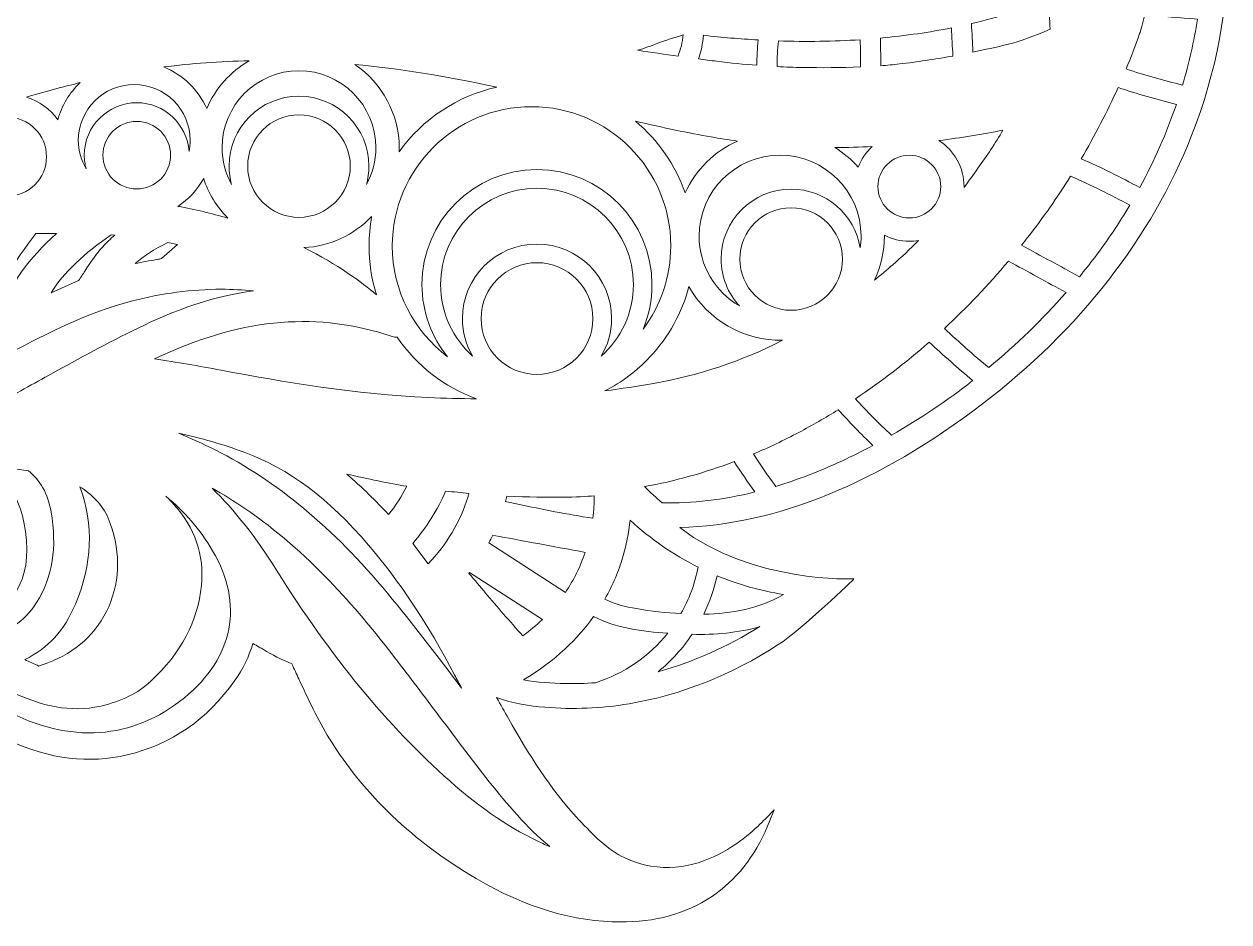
# Model space of a CAD drawing. Header units: millimetres. Extents: x -1149 to 2186, y 108 to 662.
# Drawn here: x 1246.9 to 1500.7, y 111.7 to 300.9 of the extents above; entities that cross this region are included whole.
import ezdxf

# ---------------------------------------------------------------- set-up
doc = ezdxf.new("R2010")
doc.units = ezdxf.units.MM
doc.header["$MEASUREMENT"] = 0
doc.layers.add('Layer 5', color=7, linetype='Continuous')

msp = doc.modelspace()

# ---------------------------------------------------------------- linework, layer by layer
at = {"layer": 'Layer 5', "lineweight": 0}
for points, knots in [([(1500.47, 318.48), (1500.47, 318.53), (1500.47, 318.58), (1500.46, 318.65), (1500.54, 323.25), (1499.13, 334.25), (1499.13, 334.25), (1499.13, 334.25), (1463.58, 301.53), (1415.26, 302.46), (1407.54, 302.61), (1399.34, 302.75), (1390.86, 303.73), (1403.38, 310.34), (1415.3, 319.82), (1428.23, 333.45), (1437.07, 342.77), (1444.98, 353.13), (1452.62, 363.15), (1452.62, 363.15), (1453.85, 364.76), (1453.85, 364.76), (1458.05, 370.25), (1469.08, 381.29), (1469.08, 381.29), (1468.87, 381.59), (1463.49, 382.71), (1461.66, 383.13), (1455.32, 384.59), (1448.93, 385.87), (1442.52, 387), (1430.98, 389.04), (1419.37, 390.53), (1407.7, 391.33), (1409.65, 403.35), (1408.91, 414.08), (1405.47, 423.24), (1402.53, 431.05), (1397.64, 437.76), (1390.93, 443.17), (1385.8, 447.31), (1376.98, 452.75), (1363.75, 455.61), (1371.34, 466.22), (1389.68, 483.7), (1389.68, 483.7), (1389.68, 483.7), (1389.39, 483.86), (1389.39, 483.86), (1384.69, 486.52), (1379.54, 487.63), (1374.99, 488.6), (1354.12, 493.07), (1332.21, 492.4), (1308.03, 486.54), (1308.03, 486.54), (1307.98, 486.54), (1307.9, 486.53), (1300.35, 507.58), (1286.85, 518.05), (1276.77, 523.13), (1267.56, 527.77), (1259.62, 528.87), (1256.91, 529.12), (1256.91, 529.4), (1256.92, 529.65), (1256.94, 529.86), (1256.93, 529.86), (1256.92, 529.86), (1256.9, 529.87), (1256.72, 541.96), (1254.12, 568.73), (1254.12, 568.73), (1254.12, 568.73), (1246.46, 565.38), (1243.35, 563.76), (1243.35, 563.76), (1242.58, 563.35), (1242.58, 563.35), (1240.4, 562.21), (1237.1, 560.23), (1234.2, 558.48), (1233.92, 558.32), (1233.66, 558.16), (1233.39, 558), (1233.39, 558), (1231.33, 556.77), (1230.87, 556.5), (1230.95, 557.4), (1231.04, 558.95), (1231.19, 561.68), (1231.36, 564.61), (1231.55, 568.35), (1231.49, 569.55), (1231.3, 573.08), (1231.08, 577), (1230.79, 580.95), (1230.79, 581), (1230.78, 581.06), (1230.78, 581.11), (1230.72, 581.86), (1230.66, 582.61), (1230.6, 583.36), (1229.76, 593.42), (1226.85, 602.86), (1221.96, 611.41), (1213.55, 626.07), (1201.81, 638.97), (1186.06, 650.83), (1185.65, 651.14), (1182.98, 653.39), (1182.98, 653.39), (1182.98, 653.39), (1180.32, 651.14), (1179.9, 650.83), (1164.15, 638.97), (1152.41, 626.07), (1144.01, 611.41), (1139.11, 602.86), (1136.2, 593.42), (1135.37, 583.36), (1134.97, 578.61), (1134.71, 573.8), (1134.48, 569.55), (1134.41, 568.35), (1134.6, 564.61), (1134.77, 561.68), (1134.93, 558.95), (1135.02, 557.4), (1135.09, 556.5), (1134.63, 556.77), (1132.57, 558), (1132.57, 558), (1132.31, 558.16), (1132.04, 558.32), (1131.77, 558.48), (1128.86, 560.23), (1125.57, 562.21), (1123.38, 563.35), (1123.38, 563.35), (1122.61, 563.76), (1122.61, 563.76), (1119.51, 565.38), (1111.85, 568.73), (1111.85, 568.73), (1111.85, 568.73), (1109.24, 541.96), (1109.06, 529.87), (1109.05, 529.86), (1109.04, 529.86), (1109.02, 529.86), (1109.05, 529.65), (1109.05, 529.4), (1109.05, 529.12), (1106.34, 528.87), (1098.4, 527.77), (1089.2, 523.13), (1079.11, 518.05), (1065.61, 507.58), (1058.06, 486.53), (1057.99, 486.54), (1057.94, 486.54), (1057.94, 486.54), (1033.76, 492.4), (1011.85, 493.07), (990.97, 488.6), (986.43, 487.63), (981.27, 486.52), (976.57, 483.86), (976.57, 483.86), (976.28, 483.7), (976.28, 483.7), (976.28, 483.7), (994.62, 466.22), (1002.21, 455.61), (988.98, 452.75), (980.16, 447.31), (975.03, 443.17), (968.32, 437.76), (963.43, 431.05), (960.5, 423.24), (957.06, 414.08), (956.31, 403.35), (958.27, 391.33), (946.6, 390.53), (934.99, 389.04), (923.44, 387), (917.03, 385.87), (910.65, 384.59), (904.3, 383.13), (902.48, 382.71), (897.09, 381.59), (896.88, 381.29), (896.88, 381.29), (907.92, 370.25), (912.11, 364.76), (912.11, 364.76), (913.34, 363.15), (913.34, 363.15), (920.99, 353.13), (928.89, 342.77), (937.74, 333.45), (950.67, 319.82), (962.59, 310.34), (975.11, 303.73), (966.63, 302.75), (958.42, 302.61), (950.7, 302.46), (902.38, 301.53), (866.83, 334.25), (866.83, 334.25), (866.83, 334.25), (865.43, 323.25), (865.51, 318.65), (865.5, 318.58), (865.49, 318.53), (865.49, 318.48), (865.29, 304.67), (867.87, 290.84), (873.15, 277.38), (881.55, 255.97), (896.79, 236.42), (917.2, 220.85), (939.19, 204.09), (960.63, 195.33), (980.96, 194.79), (965.68, 183), (944.26, 183.97), (944.26, 183.97), (944.26, 183.97), (955.23, 173.31), (960.19, 170.11), (970.16, 163.68), (980.73, 159.49), (991.61, 157.66), (997.5, 156.67), (1003.46, 156.42), (1009.33, 156.93), (1012.52, 157.2), (1016.15, 157.67), (1019.52, 158.98), (1018.66, 157.45), (1017.84, 155.98), (1017.01, 154.52), (1012.92, 147.28), (1008.29, 139.69), (1002.2, 133.21), (999.14, 129.97), (996.16, 126.86), (992.65, 125.23), (977.38, 118.17), (965, 131.26), (962.75, 133.58), (962.75, 133.58), (961.05, 135.32), (961.05, 135.32), (961.05, 135.32), (961.94, 133.06), (961.94, 133.06), (964.51, 126.49), (968.32, 121.32), (973.28, 117.69), (978.5, 113.86), (984.88, 111.84), (992.24, 111.7), (992.58, 111.69), (992.91, 111.69), (993.25, 111.69), (1003.35, 111.69), (1013.36, 114.68), (1023.81, 120.82), (1037.03, 128.59), (1047.43, 138.5), (1054.71, 150.28), (1057.19, 154.29), (1059.21, 158.65), (1061.17, 162.88), (1061.66, 163.93), (1062.14, 164.99), (1062.64, 166.04), (1064.83, 166.97), (1066.8, 167.97), (1068.65, 169.11), (1068.9, 169.26), (1069.2, 169.43), (1069.52, 169.61), (1069.95, 169.84), (1070.41, 170.1), (1070.86, 170.39), (1071.63, 167.67), (1072.92, 165.02), (1074.69, 162.51), (1080.48, 154.32), (1088.09, 149.06), (1097.3, 146.89), (1105.4, 144.98), (1113.56, 145.97), (1122.27, 149.9), (1131.98, 154.29), (1140.58, 160.89), (1147.84, 169.51), (1151.48, 173.84), (1154.92, 178.47), (1158.24, 182.94), (1159.86, 185.13), (1161.55, 187.4), (1163.23, 189.6), (1163.74, 190.27), (1164.33, 190.9), (1165.07, 191.7), (1165.2, 191.85), (1165.34, 191.99), (1165.48, 192.15), (1165.1, 184.93), (1167.1, 179.79), (1171.71, 176.05), (1174.85, 173.5), (1178.5, 172.18), (1182.56, 172.12), (1182.56, 172.12), (1182.91, 172.12), (1182.91, 172.12), (1182.91, 172.12), (1182.91, 172.12), (1182.91, 172.12), (1182.91, 172.12), (1182.98, 172.12), (1182.98, 172.12), (1182.98, 172.12), (1183.06, 172.12), (1183.06, 172.12), (1183.06, 172.12), (1183.06, 172.12), (1183.06, 172.12), (1183.06, 172.12), (1183.4, 172.12), (1183.4, 172.12), (1187.46, 172.18), (1191.12, 173.5), (1194.26, 176.05), (1198.87, 179.79), (1200.87, 184.93), (1200.49, 192.15), (1200.63, 191.99), (1200.76, 191.85), (1200.9, 191.7), (1201.64, 190.9), (1202.22, 190.27), (1202.73, 189.6), (1204.42, 187.4), (1206.1, 185.13), (1207.73, 182.94), (1211.05, 178.47), (1214.48, 173.84), (1218.13, 169.51), (1225.38, 160.89), (1233.98, 154.29), (1243.69, 149.9), (1252.4, 145.97), (1260.57, 144.98), (1268.66, 146.89), (1277.88, 149.06), (1285.49, 154.32), (1291.27, 162.51), (1293.05, 165.02), (1294.33, 167.67), (1295.11, 170.39), (1295.56, 170.1), (1296.02, 169.84), (1296.44, 169.61), (1296.76, 169.43), (1297.06, 169.26), (1297.32, 169.11), (1299.16, 167.97), (1301.13, 166.97), (1303.33, 166.04), (1303.82, 164.99), (1304.31, 163.93), (1304.8, 162.88), (1306.75, 158.65), (1308.77, 154.29), (1311.25, 150.28), (1318.54, 138.5), (1328.93, 128.59), (1342.15, 120.82), (1352.6, 114.68), (1362.61, 111.69), (1372.71, 111.69), (1373.05, 111.69), (1373.39, 111.69), (1373.73, 111.7), (1381.08, 111.84), (1387.46, 113.86), (1392.69, 117.69), (1397.64, 121.32), (1401.46, 126.49), (1404.02, 133.06), (1404.02, 133.06), (1404.91, 135.32), (1404.91, 135.32), (1404.91, 135.32), (1403.22, 133.58), (1403.22, 133.58), (1400.97, 131.26), (1388.59, 118.17), (1373.32, 125.23), (1369.8, 126.86), (1366.82, 129.97), (1363.77, 133.21), (1357.68, 139.69), (1353.05, 147.28), (1348.95, 154.52), (1348.12, 155.98), (1347.3, 157.45), (1346.44, 158.98), (1349.81, 157.67), (1353.45, 157.2), (1356.63, 156.93), (1362.5, 156.42), (1368.46, 156.67), (1374.36, 157.66), (1385.24, 159.49), (1395.81, 163.68), (1405.77, 170.11), (1410.73, 173.31), (1421.71, 183.97), (1421.71, 183.97), (1421.71, 183.97), (1400.29, 183), (1385, 194.79), (1405.34, 195.33), (1426.78, 204.09), (1448.77, 220.85), (1469.18, 236.42), (1484.41, 255.97), (1492.81, 277.38), (1498.1, 290.84), (1500.67, 304.67), (1500.47, 318.48)], [0, 0, 0, 0, 1, 1, 1, 2, 2, 2, 3, 3, 3, 4, 4, 4, 5, 5, 5, 6, 6, 6, 7, 7, 7, 8, 8, 8, 9, 9, 9, 10, 10, 10, 11, 11, 11, 12, 12, 12, 13, 13, 13, 14, 14, 14, 15, 15, 15, 16, 16, 16, 17, 17, 17, 18, 18, 18, 19, 19, 19, 20, 20, 20, 21, 21, 21, 22, 22, 22, 23, 23, 23, 24, 24, 24, 25, 25, 25, 26, 26, 26, 27, 27, 27, 28, 28, 28, 29, 29, 29, 30, 30, 30, 31, 31, 31, 32, 32, 32, 33, 33, 33, 34, 34, 34, 35, 35, 35, 36, 36, 36, 37, 37, 37, 38, 38, 38, 39, 39, 39, 40, 40, 40, 41, 41, 41, 42, 42, 42, 43, 43, 43, 44, 44, 44, 45, 45, 45, 46, 46, 46, 47, 47, 47, 48, 48, 48, 49, 49, 49, 50, 50, 50, 51, 51, 51, 52, 52, 52, 53, 53, 53, 54, 54, 54, 55, 55, 55, 56, 56, 56, 57, 57, 57, 58, 58, 58, 59, 59, 59, 60, 60, 60, 61, 61, 61, 62, 62, 62, 63, 63, 63, 64, 64, 64, 65, 65, 65, 66, 66, 66, 67, 67, 67, 68, 68, 68, 69, 69, 69, 70, 70, 70, 71, 71, 71, 72, 72, 72, 73, 73, 73, 74, 74, 74, 75, 75, 75, 76, 76, 76, 77, 77, 77, 78, 78, 78, 79, 79, 79, 80, 80, 80, 81, 81, 81, 82, 82, 82, 83, 83, 83, 84, 84, 84, 85, 85, 85, 86, 86, 86, 87, 87, 87, 88, 88, 88, 89, 89, 89, 90, 90, 90, 91, 91, 91, 92, 92, 92, 93, 93, 93, 94, 94, 94, 95, 95, 95, 96, 96, 96, 97, 97, 97, 98, 98, 98, 99, 99, 99, 100, 100, 100, 101, 101, 101, 102, 102, 102, 103, 103, 103, 104, 104, 104, 105, 105, 105, 106, 106, 106, 107, 107, 107, 108, 108, 108, 109, 109, 109, 110, 110, 110, 111, 111, 111, 112, 112, 112, 113, 113, 113, 114, 114, 114, 115, 115, 115, 116, 116, 116, 117, 117, 117, 118, 118, 118, 119, 119, 119, 120, 120, 120, 121, 121, 121, 122, 122, 122, 123, 123, 123, 124, 124, 124, 125, 125, 125, 126, 126, 126, 127, 127, 127, 128, 128, 128, 129, 129, 129, 130, 130, 130, 131, 131, 131, 132, 132, 132, 133, 133, 133, 134, 134, 134, 135, 135, 135, 136, 136, 136, 137, 137, 137, 138, 138, 138, 139, 139, 139, 140, 140, 140, 141, 141, 141, 142, 142, 142, 143, 143, 143, 144, 144, 144, 145, 145, 145, 146, 146, 146, 146]), ([(1446.77, 294.98), (1446.67, 296.98), (1446.56, 298.99), (1446.45, 300.99), (1452.11, 302.31), (1457.56, 303.96), (1462.79, 305.95), (1462.86, 303.9), (1462.93, 301.85), (1463, 299.8), (1459.68, 298.38), (1456.54, 297.18), (1454.24, 296.63), (1451.69, 296.02), (1449.21, 295.48), (1446.77, 294.98)], [0, 0, 0, 0, 1, 1, 1, 2, 2, 2, 3, 3, 3, 4, 4, 4, 5, 5, 5, 5]), ([(1490.91, 288.03), (1486.91, 289.01), (1482.94, 290.13), (1479.03, 291.42), (1480.05, 293.9), (1480.97, 296.42), (1481.87, 298.87), (1482.07, 299.44), (1482.49, 301.06), (1482.89, 302.66), (1486.62, 302.5), (1490.34, 302.26), (1494.06, 301.93), (1493.34, 297.27), (1492.28, 292.63), (1490.91, 288.03)], [0, 0, 0, 0, 1, 1, 1, 2, 2, 2, 3, 3, 3, 4, 4, 4, 5, 5, 5, 5]), ([(1442.22, 300.08), (1442.33, 298.11), (1442.43, 296.13), (1442.54, 294.15), (1438.7, 293.46), (1434.97, 292.9), (1431.31, 292.47), (1429.99, 292.32), (1428.67, 292.2), (1427.35, 292.1), (1427.35, 292.1), (1427.31, 297.93), (1427.31, 297.93), (1429.95, 298.17), (1432.57, 298.48), (1435.14, 298.86), (1437.54, 299.21), (1439.89, 299.62), (1442.22, 300.08)], [0, 0, 0, 0, 1, 1, 1, 2, 2, 2, 3, 3, 3, 4, 4, 4, 5, 5, 5, 6, 6, 6, 6]), ([(1384.65, 294.12), (1381.85, 294.51), (1379.03, 294.92), (1376.14, 295.35), (1377.57, 295.8), (1379.01, 296.29), (1380.41, 296.83), (1381.8, 297.35), (1384.23, 298.14), (1385.76, 298.6), (1385.59, 297.06), (1385.22, 295.56), (1384.65, 294.12)], [0, 0, 0, 0, 1, 1, 1, 2, 2, 2, 3, 3, 3, 4, 4, 4, 4]), ([(1401.53, 297.54), (1401.37, 295.76), (1401.27, 293.98), (1401.25, 292.19), (1398.57, 292.41), (1395.77, 292.69), (1392.8, 293.05), (1391.52, 293.2), (1390.25, 293.36), (1388.97, 293.53), (1389.52, 295.15), (1389.86, 296.82), (1390.02, 298.53), (1393.9, 298.08), (1397.74, 297.75), (1401.53, 297.54)], [0, 0, 0, 0, 1, 1, 1, 2, 2, 2, 3, 3, 3, 4, 4, 4, 5, 5, 5, 5]), ([(1423.04, 297.59), (1423.06, 295.67), (1423.07, 293.76), (1423.09, 291.84), (1418.92, 291.67), (1414.79, 291.67), (1410.84, 291.73), (1409.12, 291.75), (1407.34, 291.82), (1405.51, 291.91), (1405.52, 293.72), (1405.61, 295.53), (1405.79, 297.34), (1411.67, 297.13), (1417.43, 297.22), (1423.04, 297.59)], [0, 0, 0, 0, 1, 1, 1, 2, 2, 2, 3, 3, 3, 4, 4, 4, 5, 5, 5, 5]), ([(1294.34, 293.15), (1290.37, 290.86), (1287.2, 287.31), (1285.4, 283.08), (1283.63, 287.07), (1280.34, 290.21), (1276.34, 291.84), (1282.2, 292.59), (1288.15, 293.02), (1294.34, 293.15)], [0, 0, 0, 0, 1, 1, 1, 2, 2, 2, 3, 3, 3, 3]), ([(1346.52, 287.59), (1338.23, 285.78), (1330.86, 280.91), (1325.91, 273.97), (1325.92, 274.26), (1325.93, 274.56), (1325.93, 274.85), (1325.93, 281.94), (1322.31, 288.49), (1316.58, 292.36), (1325.74, 291.53), (1335.6, 289.96), (1346.52, 287.59)], [0, 0, 0, 0, 1, 1, 1, 2, 2, 2, 3, 3, 3, 4, 4, 4, 4]), ([(1290.61, 267.1), (1289.35, 269.4), (1288.63, 272.05), (1288.63, 274.85), (1288.63, 283.78), (1295.89, 291.05), (1304.82, 291.05), (1313.75, 291.05), (1321.02, 283.78), (1321.02, 274.85), (1321.02, 272.05), (1320.3, 269.4), (1319.04, 267.1), (1319.37, 268.33), (1319.55, 269.62), (1319.55, 270.95), (1319.55, 279.08), (1312.95, 285.68), (1304.82, 285.68), (1296.7, 285.68), (1290.09, 279.08), (1290.09, 270.95), (1290.09, 269.62), (1290.28, 268.33), (1290.61, 267.1)], [0, 0, 0, 0, 1, 1, 1, 2, 2, 2, 3, 3, 3, 4, 4, 4, 5, 5, 5, 6, 6, 6, 7, 7, 7, 8, 8, 8, 8]), ([(1247.46, 285.51), (1251.76, 286.78), (1255.76, 287.81), (1258.74, 288.54), (1256.48, 286.43), (1254.83, 283.72), (1254.02, 280.71), (1252.38, 282.96), (1250.08, 284.64), (1247.46, 285.51)], [0, 0, 0, 0, 1, 1, 1, 2, 2, 2, 3, 3, 3, 3]), ([(1270.66, 284.31), (1264.56, 284.31), (1259.61, 279.35), (1259.61, 273.25), (1259.61, 272.26), (1259.74, 271.3), (1259.99, 270.38), (1258.95, 272.14), (1258.35, 274.18), (1258.35, 276.36), (1258.35, 282.86), (1263.63, 288.14), (1270.13, 288.14), (1276.62, 288.14), (1281.9, 282.86), (1281.9, 276.36), (1281.9, 275.57), (1281.83, 274.8), (1281.68, 274.05), (1281.26, 279.78), (1276.48, 284.31), (1270.66, 284.31)], [0, 0, 0, 0, 1, 1, 1, 2, 2, 2, 3, 3, 3, 4, 4, 4, 5, 5, 5, 6, 6, 6, 7, 7, 7, 7]), ([(1481.9, 266.44), (1477.87, 268.62), (1473.76, 270.65), (1469.58, 272.52), (1472.43, 277.36), (1475.02, 282.36), (1477.34, 287.51), (1481.39, 286.17), (1485.47, 284.98), (1489.61, 283.96), (1487.57, 277.98), (1484.99, 272.12), (1481.9, 266.44)], [0, 0, 0, 0, 1, 1, 1, 2, 2, 2, 3, 3, 3, 4, 4, 4, 4]), ([(1304.82, 281.76), (1310.78, 281.76), (1315.63, 276.91), (1315.63, 270.95), (1315.63, 265), (1310.78, 260.15), (1304.82, 260.15), (1298.87, 260.15), (1294.02, 265), (1294.02, 270.95), (1294.02, 276.91), (1298.87, 281.76), (1304.82, 281.76)], [0, 0, 0, 0, 1, 1, 1, 2, 2, 2, 3, 3, 3, 4, 4, 4, 4]), ([(1383.12, 254.15), (1383.12, 247.57), (1380.95, 241.5), (1377.28, 236.6), (1378.5, 239.49), (1379.17, 242.66), (1379.17, 245.99), (1379.17, 259.35), (1368.31, 270.22), (1354.95, 270.22), (1341.59, 270.22), (1330.73, 259.35), (1330.73, 245.99), (1330.73, 240.23), (1332.75, 234.93), (1336.13, 230.77), (1329.06, 236.13), (1324.48, 244.61), (1324.48, 254.15), (1324.48, 270.31), (1337.63, 283.47), (1353.8, 283.47), (1369.97, 283.47), (1383.12, 270.31), (1383.12, 254.15)], [0, 0, 0, 0, 1, 1, 1, 2, 2, 2, 3, 3, 3, 4, 4, 4, 5, 5, 5, 6, 6, 6, 7, 7, 7, 8, 8, 8, 8]), ([(1243.3, 281.27), (1247.9, 281.27), (1251.65, 277.53), (1251.65, 272.93), (1251.65, 268.33), (1247.9, 264.59), (1243.3, 264.59), (1238.7, 264.59), (1234.96, 268.33), (1234.96, 272.93), (1234.96, 277.53), (1238.7, 281.27), (1243.3, 281.27)], [0, 0, 0, 0, 1, 1, 1, 2, 2, 2, 3, 3, 3, 4, 4, 4, 4]), ([(1263.53, 273.25), (1263.53, 277.18), (1266.73, 280.38), (1270.66, 280.38), (1274.59, 280.38), (1277.78, 277.18), (1277.78, 273.25), (1277.78, 269.33), (1274.59, 266.13), (1270.66, 266.13), (1266.73, 266.13), (1263.53, 269.33), (1263.53, 273.25)], [0, 0, 0, 0, 1, 1, 1, 2, 2, 2, 3, 3, 3, 4, 4, 4, 4]), ([(1391.62, 277.09), (1393.45, 276.78), (1395.3, 276.49), (1397.17, 276.24), (1392.31, 274.06), (1388.38, 270.17), (1386.16, 265.29), (1384.12, 271.17), (1380.46, 276.44), (1375.68, 280.44), (1381.67, 279.01), (1386.83, 277.93), (1391.62, 277.09)], [0, 0, 0, 0, 1, 1, 1, 2, 2, 2, 3, 3, 3, 4, 4, 4, 4]), ([(1439.6, 276.34), (1444.29, 276.93), (1448.74, 277.65), (1453.08, 278.53), (1451.5, 275.77), (1449.69, 273.15), (1447.82, 270.49), (1446.86, 269.12), (1445.88, 267.78), (1444.9, 266.48), (1444.9, 266.53), (1444.9, 266.59), (1444.9, 266.64), (1444.9, 270.66), (1442.84, 274.27), (1439.6, 276.34)], [0, 0, 0, 0, 1, 1, 1, 2, 2, 2, 3, 3, 3, 4, 4, 4, 5, 5, 5, 5]), ([(1425.53, 275.07), (1424.24, 273.87), (1423.23, 272.39), (1422.6, 270.74), (1421.17, 272.35), (1419.52, 273.74), (1417.71, 274.87), (1420.3, 274.87), (1422.91, 274.94), (1425.53, 275.07)], [0, 0, 0, 0, 1, 1, 1, 2, 2, 2, 3, 3, 3, 3]), ([(1406.15, 273.25), (1415.55, 273.25), (1423.2, 265.61), (1423.2, 256.2), (1423.2, 255.35), (1423.14, 254.52), (1423.02, 253.7), (1421.9, 260.72), (1415.8, 266.1), (1408.47, 266.1), (1400.35, 266.1), (1393.74, 259.49), (1393.74, 251.37), (1393.74, 247.57), (1395.19, 244.1), (1397.57, 241.48), (1392.51, 244.44), (1389.1, 249.93), (1389.1, 256.2), (1389.1, 265.61), (1396.75, 273.25), (1406.15, 273.25)], [0, 0, 0, 0, 1, 1, 1, 2, 2, 2, 3, 3, 3, 4, 4, 4, 5, 5, 5, 6, 6, 6, 7, 7, 7, 7]), ([(1433.37, 260.02), (1429.72, 260.02), (1426.75, 262.99), (1426.75, 266.64), (1426.75, 270.29), (1429.72, 273.25), (1433.37, 273.25), (1437.02, 273.25), (1439.99, 270.29), (1439.99, 266.64), (1439.99, 262.99), (1437.02, 260.02), (1433.37, 260.02)], [0, 0, 0, 0, 1, 1, 1, 2, 2, 2, 3, 3, 3, 4, 4, 4, 4]), ([(1284.75, 268.34), (1285.77, 265.19), (1287.52, 262.34), (1289.84, 260), (1286.42, 260.99), (1282.9, 261.81), (1279.33, 262.46), (1281.59, 263.95), (1283.45, 265.97), (1284.75, 268.34)], [0, 0, 0, 0, 1, 1, 1, 2, 2, 2, 3, 3, 3, 3]), ([(1469.19, 247.63), (1465.13, 249.85), (1461.07, 252.07), (1457.01, 254.29), (1457.45, 254.84), (1457.89, 255.41), (1458.34, 255.97), (1461.55, 260.09), (1464.55, 264.39), (1467.34, 268.84), (1471.57, 266.96), (1475.72, 264.92), (1479.79, 262.73), (1477.56, 258.95), (1475.09, 255.27), (1472.41, 251.71), (1471.37, 250.34), (1470.29, 248.98), (1469.19, 247.63)], [0, 0, 0, 0, 1, 1, 1, 2, 2, 2, 3, 3, 3, 4, 4, 4, 5, 5, 5, 6, 6, 6, 6]), ([(1354.95, 254.53), (1346.29, 254.53), (1339.24, 247.48), (1339.24, 238.82), (1339.24, 235.93), (1340.03, 233.22), (1341.4, 230.89), (1337.26, 234.61), (1334.65, 240), (1334.65, 245.99), (1334.65, 257.18), (1343.76, 266.29), (1354.95, 266.29), (1366.14, 266.29), (1375.25, 257.18), (1375.25, 245.99), (1375.25, 240), (1372.64, 234.61), (1368.49, 230.89), (1369.86, 233.22), (1370.65, 235.93), (1370.65, 238.82), (1370.65, 247.48), (1363.61, 254.53), (1354.95, 254.53)], [0, 0, 0, 0, 1, 1, 1, 2, 2, 2, 3, 3, 3, 4, 4, 4, 5, 5, 5, 6, 6, 6, 7, 7, 7, 8, 8, 8, 8]), ([(1397.67, 251.37), (1397.67, 257.33), (1402.52, 262.18), (1408.47, 262.18), (1414.43, 262.18), (1419.28, 257.33), (1419.28, 251.37), (1419.28, 245.41), (1414.43, 240.57), (1408.47, 240.57), (1402.52, 240.57), (1397.67, 245.41), (1397.67, 251.37)], [0, 0, 0, 0, 1, 1, 1, 2, 2, 2, 3, 3, 3, 4, 4, 4, 4]), ([(1321.15, 243.84), (1317.98, 246.55), (1312.95, 250.24), (1305.87, 253.77), (1311.33, 254.05), (1316.43, 256.44), (1320.13, 260.35), (1319.76, 258.31), (1319.57, 256.24), (1319.57, 254.15), (1319.57, 250.61), (1320.1, 247.16), (1321.15, 243.84)], [0, 0, 0, 0, 1, 1, 1, 2, 2, 2, 3, 3, 3, 4, 4, 4, 4]), ([(1249.37, 256.73), (1249.37, 256.73), (1253.72, 256.73), (1253.72, 256.73), (1248.05, 251.44), (1243.69, 246.45), (1242.14, 239.01), (1242.14, 239.01), (1237.46, 236.46), (1237.46, 236.46), (1240.66, 244.46), (1245.04, 250.93), (1249.37, 256.73)], [0, 0, 0, 0, 1, 1, 1, 2, 2, 2, 3, 3, 3, 4, 4, 4, 4]), ([(1265.3, 256.46), (1265.3, 256.46), (1266.03, 256.39), (1266.03, 256.39), (1265.14, 255.63), (1264.28, 254.84), (1263.48, 253.97), (1262.05, 252.42), (1260.93, 250.68), (1259.73, 248.83), (1259.31, 248.18), (1258.88, 247.51), (1258.42, 246.83), (1258.42, 246.83), (1252.6, 244.27), (1252.6, 244.27), (1255.24, 248.43), (1259.64, 252.68), (1265.3, 256.46)], [0, 0, 0, 0, 1, 1, 1, 2, 2, 2, 3, 3, 3, 4, 4, 4, 5, 5, 5, 6, 6, 6, 6]), ([(1428.11, 256.38), (1429.73, 255.55), (1431.52, 255.11), (1433.37, 255.11), (1434.02, 255.11), (1434.66, 255.16), (1435.29, 255.27), (1433.52, 253.47), (1431.72, 251.76), (1429.9, 250.18), (1428.64, 249.07), (1427.35, 247.99), (1426.05, 246.94), (1427.4, 249.83), (1428.11, 252.99), (1428.11, 256.2), (1428.11, 256.26), (1428.11, 256.32), (1428.11, 256.38)], [0, 0, 0, 0, 1, 1, 1, 2, 2, 2, 3, 3, 3, 4, 4, 4, 5, 5, 5, 6, 6, 6, 6]), ([(1277.17, 254.84), (1277.17, 254.84), (1279.22, 254.4), (1279.22, 254.4), (1279.22, 254.4), (1275.87, 251.45), (1275.87, 251.45), (1275.58, 251.4), (1275.28, 251.34), (1274.98, 251.29), (1274.98, 251.29), (1274.8, 251.26), (1274.8, 251.26), (1273.36, 251), (1271.87, 250.74), (1270.34, 250.4), (1272.03, 251.94), (1274.33, 253.44), (1277.17, 254.84)], [0, 0, 0, 0, 1, 1, 1, 2, 2, 2, 3, 3, 3, 4, 4, 4, 5, 5, 5, 6, 6, 6, 6]), ([(1354.95, 227.05), (1348.45, 227.05), (1343.17, 232.33), (1343.17, 238.82), (1343.17, 245.32), (1348.45, 250.6), (1354.95, 250.6), (1361.44, 250.6), (1366.73, 245.32), (1366.73, 238.82), (1366.73, 232.33), (1361.44, 227.05), (1354.95, 227.05)], [0, 0, 0, 0, 1, 1, 1, 2, 2, 2, 3, 3, 3, 4, 4, 4, 4]), ([(1450.09, 228.48), (1446.9, 231.15), (1443.79, 233.9), (1440.74, 236.73), (1445.46, 241.11), (1449.96, 245.85), (1454.25, 250.93), (1458.29, 248.72), (1462.33, 246.51), (1466.37, 244.31), (1461.43, 238.66), (1455.96, 233.35), (1450.09, 228.48)], [0, 0, 0, 0, 1, 1, 1, 2, 2, 2, 3, 3, 3, 4, 4, 4, 4]), ([(1202.2, 207.23), (1209.25, 210.85), (1215.94, 215.03), (1222.45, 219.09), (1228.66, 222.96), (1235.08, 226.97), (1241.64, 230.38), (1242.36, 230.75), (1243.08, 231.13), (1243.8, 231.5), (1251.97, 235.76), (1260.42, 240.16), (1269.45, 242.48), (1276.03, 244.16), (1282.34, 245), (1288.46, 245), (1290.74, 245), (1292.99, 244.89), (1295.23, 244.65), (1285.24, 243.4), (1276.41, 239.55), (1269.63, 236.19), (1263.45, 233.13), (1257.35, 229.76), (1251.45, 226.5), (1251.45, 226.5), (1251.38, 226.46), (1251.38, 226.46), (1249.42, 225.37), (1247.45, 224.29), (1245.49, 223.21), (1236.45, 218.27), (1226.75, 213.18), (1216.3, 209.94), (1211.53, 208.45), (1206.88, 207.56), (1202.2, 207.23)], [0, 0, 0, 0, 1, 1, 1, 2, 2, 2, 3, 3, 3, 4, 4, 4, 5, 5, 5, 6, 6, 6, 7, 7, 7, 8, 8, 8, 9, 9, 9, 10, 10, 10, 11, 11, 11, 12, 12, 12, 12]), ([(1379.5, 225.15), (1376.14, 224.56), (1372.71, 224.04), (1369.25, 223.6), (1372.77, 225.39), (1375.98, 227.79), (1378.74, 230.73), (1382.71, 234.96), (1385.51, 240.05), (1386.94, 245.59), (1390.86, 238.55), (1398.5, 234.04), (1406.67, 234.25), (1398.03, 229.84), (1389.1, 226.85), (1379.5, 225.15)], [0, 0, 0, 0, 1, 1, 1, 2, 2, 2, 3, 3, 3, 4, 4, 4, 5, 5, 5, 5]), ([(1332.09, 222.17), (1316.81, 222.88), (1301.44, 225.49), (1288.42, 227.96), (1283.77, 228.84), (1279.03, 229.61), (1274.42, 230.35), (1292, 238.7), (1307.54, 240.33), (1323.08, 235.5), (1323.08, 235.5), (1324.73, 234.98), (1324.73, 234.98), (1324.98, 234.91), (1325.25, 234.88), (1325.5, 234.91), (1329.63, 228.85), (1335.47, 224.35), (1342.19, 221.94), (1338.83, 221.94), (1335.45, 222.02), (1332.09, 222.17)], [0, 0, 0, 0, 1, 1, 1, 2, 2, 2, 3, 3, 3, 4, 4, 4, 5, 5, 5, 6, 6, 6, 7, 7, 7, 7]), ([(1429.61, 214.26), (1426.97, 216.71), (1424.43, 219.26), (1422.02, 221.94), (1427.41, 225.52), (1432.6, 229.5), (1437.57, 233.86), (1440.54, 231.08), (1443.59, 228.38), (1446.7, 225.75), (1441.28, 221.52), (1435.55, 217.67), (1429.61, 214.26)], [0, 0, 0, 0, 1, 1, 1, 2, 2, 2, 3, 3, 3, 4, 4, 4, 4]), ([(1405.24, 203.47), (1405.22, 203.5), (1405.2, 203.53), (1405.18, 203.56), (1403.56, 205.77), (1402.02, 208.01), (1400.52, 210.29), (1403.74, 211.65), (1406.94, 213.17), (1410.12, 214.85), (1412.93, 216.34), (1415.69, 217.93), (1418.41, 219.61), (1420.73, 217.01), (1423.16, 214.5), (1425.69, 212.09), (1423.53, 210.94), (1421.35, 209.84), (1419.14, 208.81), (1414.45, 206.63), (1409.81, 204.85), (1405.24, 203.47)], [0, 0, 0, 0, 1, 1, 1, 2, 2, 2, 3, 3, 3, 4, 4, 4, 5, 5, 5, 6, 6, 6, 7, 7, 7, 7]), ([(1319.48, 191.09), (1325.94, 183.55), (1331.87, 174.6), (1337.61, 163.72), (1338.07, 162.85), (1338.56, 161.93), (1339.07, 160.96), (1334.06, 167.6), (1328.87, 174.44), (1323.47, 180.95), (1311.99, 194.75), (1300.12, 204.63), (1287.18, 211.14), (1284.56, 212.46), (1282.01, 213.63), (1279.5, 214.65), (1284.18, 213.66), (1288.8, 212.32), (1293.3, 210.66), (1302.7, 207.18), (1311.02, 200.96), (1319.48, 191.09)], [0, 0, 0, 0, 1, 1, 1, 2, 2, 2, 3, 3, 3, 4, 4, 4, 5, 5, 5, 6, 6, 6, 7, 7, 7, 7]), ([(1381.3, 200.01), (1380.02, 201.09), (1378.78, 202.24), (1377.61, 203.42), (1383.92, 204.55), (1390.23, 206.31), (1396.47, 208.68), (1397.88, 206.51), (1399.34, 204.37), (1400.84, 202.28), (1394.17, 200.64), (1387.63, 199.87), (1381.3, 200.01)], [0, 0, 0, 0, 1, 1, 1, 2, 2, 2, 3, 3, 3, 4, 4, 4, 4]), ([(1246.9, 195.89), (1246.18, 199.45), (1244.38, 203.41), (1241.64, 207.42), (1243.42, 207.35), (1245.11, 207.15), (1247.83, 206.74), (1250.33, 204.82), (1251.94, 201.92), (1252.6, 198.13), (1253.92, 190.63), (1252.93, 184.36), (1249.56, 178.98), (1247, 174.88), (1243.47, 172.6), (1238.78, 172.02), (1238.78, 172.02), (1236.52, 173.94), (1236.52, 173.94), (1245.63, 178.07), (1249.03, 185.25), (1246.9, 195.89)], [0, 0, 0, 0, 1, 1, 1, 2, 2, 2, 3, 3, 3, 4, 4, 4, 5, 5, 5, 6, 6, 6, 7, 7, 7, 7]), ([(1314.88, 206.05), (1319.22, 205.07), (1323.99, 204.07), (1327.54, 203.5), (1326.47, 201.4), (1325.18, 199.4), (1323.7, 197.54), (1321.01, 200.37), (1318.12, 203.28), (1314.88, 206.05)], [0, 0, 0, 0, 1, 1, 1, 2, 2, 2, 3, 3, 3, 3]), ([(1257.74, 178.67), (1261.3, 187.02), (1261.62, 195.32), (1258.69, 203.37), (1261.05, 201.88), (1263.48, 199.54), (1264.62, 196.79), (1267.24, 190.52), (1267.29, 183.88), (1264.75, 178.1), (1262.34, 172.61), (1257.79, 168.41), (1251.92, 166.28), (1251.44, 166.1), (1250.95, 165.93), (1250.31, 165.71), (1250.31, 165.71), (1250.03, 165.61), (1250.03, 165.61), (1249.11, 166.03), (1248.06, 166.51), (1247.07, 166.96), (1252.1, 169.44), (1255.35, 173.04), (1257.74, 178.67)], [0, 0, 0, 0, 1, 1, 1, 2, 2, 2, 3, 3, 3, 4, 4, 4, 5, 5, 5, 6, 6, 6, 7, 7, 7, 8, 8, 8, 8]), ([(1357.62, 127.56), (1357.15, 127.76), (1356.67, 127.97), (1356.2, 128.19), (1349.62, 131.2), (1343.19, 135.53), (1336.57, 141.39), (1323.5, 152.96), (1311.58, 167.48), (1300.11, 185.79), (1295.75, 192.74), (1291.27, 198.46), (1286.51, 203.09), (1288.82, 201.8), (1291.12, 200.38), (1293.44, 198.8), (1306.84, 189.69), (1317.01, 177.65), (1324.38, 168.18), (1327.55, 164.09), (1330.71, 159.89), (1333.76, 155.83), (1337.37, 151.03), (1341.1, 146.06), (1344.91, 141.23), (1348.63, 136.5), (1352.72, 131.67), (1357.62, 127.56)], [0, 0, 0, 0, 1, 1, 1, 2, 2, 2, 3, 3, 3, 4, 4, 4, 5, 5, 5, 6, 6, 6, 7, 7, 7, 8, 8, 8, 9, 9, 9, 9]), ([(1280.69, 158.92), (1269.84, 150.04), (1256.45, 149.13), (1242.98, 156.35), (1232.97, 161.72), (1224.02, 169.86), (1215.63, 181.21), (1214.69, 182.5), (1213.76, 183.82), (1212.86, 185.1), (1211.82, 186.58), (1210.76, 188.09), (1209.64, 189.58), (1214.23, 186.22), (1218.27, 182.45), (1221.87, 178.15), (1229.61, 168.92), (1237.19, 162.99), (1245.72, 159.47), (1250.56, 157.47), (1256.42, 155.64), (1263.08, 157.18), (1267.55, 158.21), (1270.9, 159.87), (1273.6, 162.39), (1280.03, 168.39), (1283.53, 174.99), (1284.28, 182.58), (1284.91, 188.99), (1282.92, 194.78), (1278.35, 199.79), (1277.85, 200.35), (1277.32, 200.89), (1276.78, 201.41), (1280.74, 198.18), (1284.01, 194.35), (1286.64, 189.9), (1293.24, 178.7), (1291.07, 167.41), (1280.69, 158.92)], [0, 0, 0, 0, 1, 1, 1, 2, 2, 2, 3, 3, 3, 4, 4, 4, 5, 5, 5, 6, 6, 6, 7, 7, 7, 8, 8, 8, 9, 9, 9, 10, 10, 10, 11, 11, 11, 12, 12, 12, 13, 13, 13, 13]), ([(1332.02, 187.16), (1332.02, 187.16), (1328.78, 191.45), (1328.78, 191.45), (1331.67, 194.8), (1334, 198.5), (1335.71, 202.47), (1337.36, 202.3), (1339, 202.13), (1340.63, 201.99), (1340.56, 201.77), (1340.5, 201.55), (1340.43, 201.32), (1338.79, 195.97), (1335.97, 191.21), (1332.02, 187.16)], [0, 0, 0, 0, 1, 1, 1, 2, 2, 2, 3, 3, 3, 4, 4, 4, 5, 5, 5, 5]), ([(1366.98, 201.46), (1367, 199.91), (1366.91, 198.34), (1366.72, 196.75), (1361.31, 197.55), (1356.05, 198.65), (1350.94, 199.72), (1350.07, 199.9), (1349.19, 200.09), (1348.3, 200.27), (1348.4, 200.65), (1348.5, 201.04), (1348.6, 201.43), (1357.78, 200.94), (1363.99, 201.23), (1366.98, 201.46)], [0, 0, 0, 0, 1, 1, 1, 2, 2, 2, 3, 3, 3, 4, 4, 4, 5, 5, 5, 5]), ([(1388.87, 186.46), (1388.2, 182.94), (1386.97, 179.64), (1385.27, 176.65), (1382.13, 176.81), (1378.99, 177.16), (1375.9, 177.7), (1373.58, 178.1), (1371.29, 178.66), (1369.21, 179.67), (1370.99, 182.78), (1372.18, 185.77), (1372.97, 188.4), (1373.75, 190.99), (1374.29, 193.65), (1374.58, 196.34), (1378.89, 192.36), (1383.71, 189.04), (1388.87, 186.46)], [0, 0, 0, 0, 1, 1, 1, 2, 2, 2, 3, 3, 3, 4, 4, 4, 5, 5, 5, 6, 6, 6, 6]), ([(1345.64, 193.16), (1348.66, 192.61), (1358.75, 190.75), (1365.1, 189.56), (1364.09, 186.54), (1362.69, 183.72), (1360.92, 181.13), (1360.92, 181.13), (1344.83, 191.56), (1344.83, 191.56), (1345.12, 192.09), (1345.39, 192.62), (1345.64, 193.16)], [0, 0, 0, 0, 1, 1, 1, 2, 2, 2, 3, 3, 3, 4, 4, 4, 4]), ([(1344.07, 181.06), (1344.07, 181.06), (1344.04, 181.09), (1344.04, 181.09), (1343.05, 182.27), (1341.84, 183.7), (1340.61, 185.12), (1340.66, 185.19), (1340.72, 185.26), (1340.77, 185.33), (1340.77, 185.33), (1356.08, 175.43), (1356.08, 175.43), (1354.82, 174.22), (1353.45, 173.07), (1351.98, 171.99), (1349.19, 175), (1346.6, 178.07), (1344.07, 181.06)], [0, 0, 0, 0, 1, 1, 1, 2, 2, 2, 3, 3, 3, 4, 4, 4, 5, 5, 5, 6, 6, 6, 6]), ([(1406.85, 180.69), (1401.79, 177.66), (1395.93, 176.64), (1390.06, 176.54), (1391.31, 179.1), (1392.26, 181.81), (1392.87, 184.63), (1397.34, 182.77), (1402.03, 181.45), (1406.85, 180.69)], [0, 0, 0, 0, 1, 1, 1, 2, 2, 2, 3, 3, 3, 3]), ([(1367.26, 162.09), (1365.16, 161.93), (1363.07, 161.87), (1360.99, 161.92), (1358.05, 161.99), (1354.99, 162.14), (1352.14, 162.72), (1358.87, 166.74), (1363.58, 171.42), (1366.88, 176.03), (1371.52, 173.6), (1377.18, 172.86), (1382.48, 172.53), (1378.62, 167.71), (1373.38, 164.04), (1367.26, 162.09)], [0, 0, 0, 0, 1, 1, 1, 2, 2, 2, 3, 3, 3, 4, 4, 4, 5, 5, 5, 5]), ([(1387.62, 172.29), (1392.43, 172.17), (1397.32, 172.58), (1401.91, 173.93), (1395, 169.63), (1387.77, 166.43), (1380.47, 164.42), (1383.23, 166.67), (1385.64, 169.33), (1387.62, 172.29)], [0, 0, 0, 0, 1, 1, 1, 2, 2, 2, 3, 3, 3, 3])]:
    msp.add_open_spline(points, degree=3, knots=knots, dxfattribs=at)

doc.saveas('drawing.dxf')
